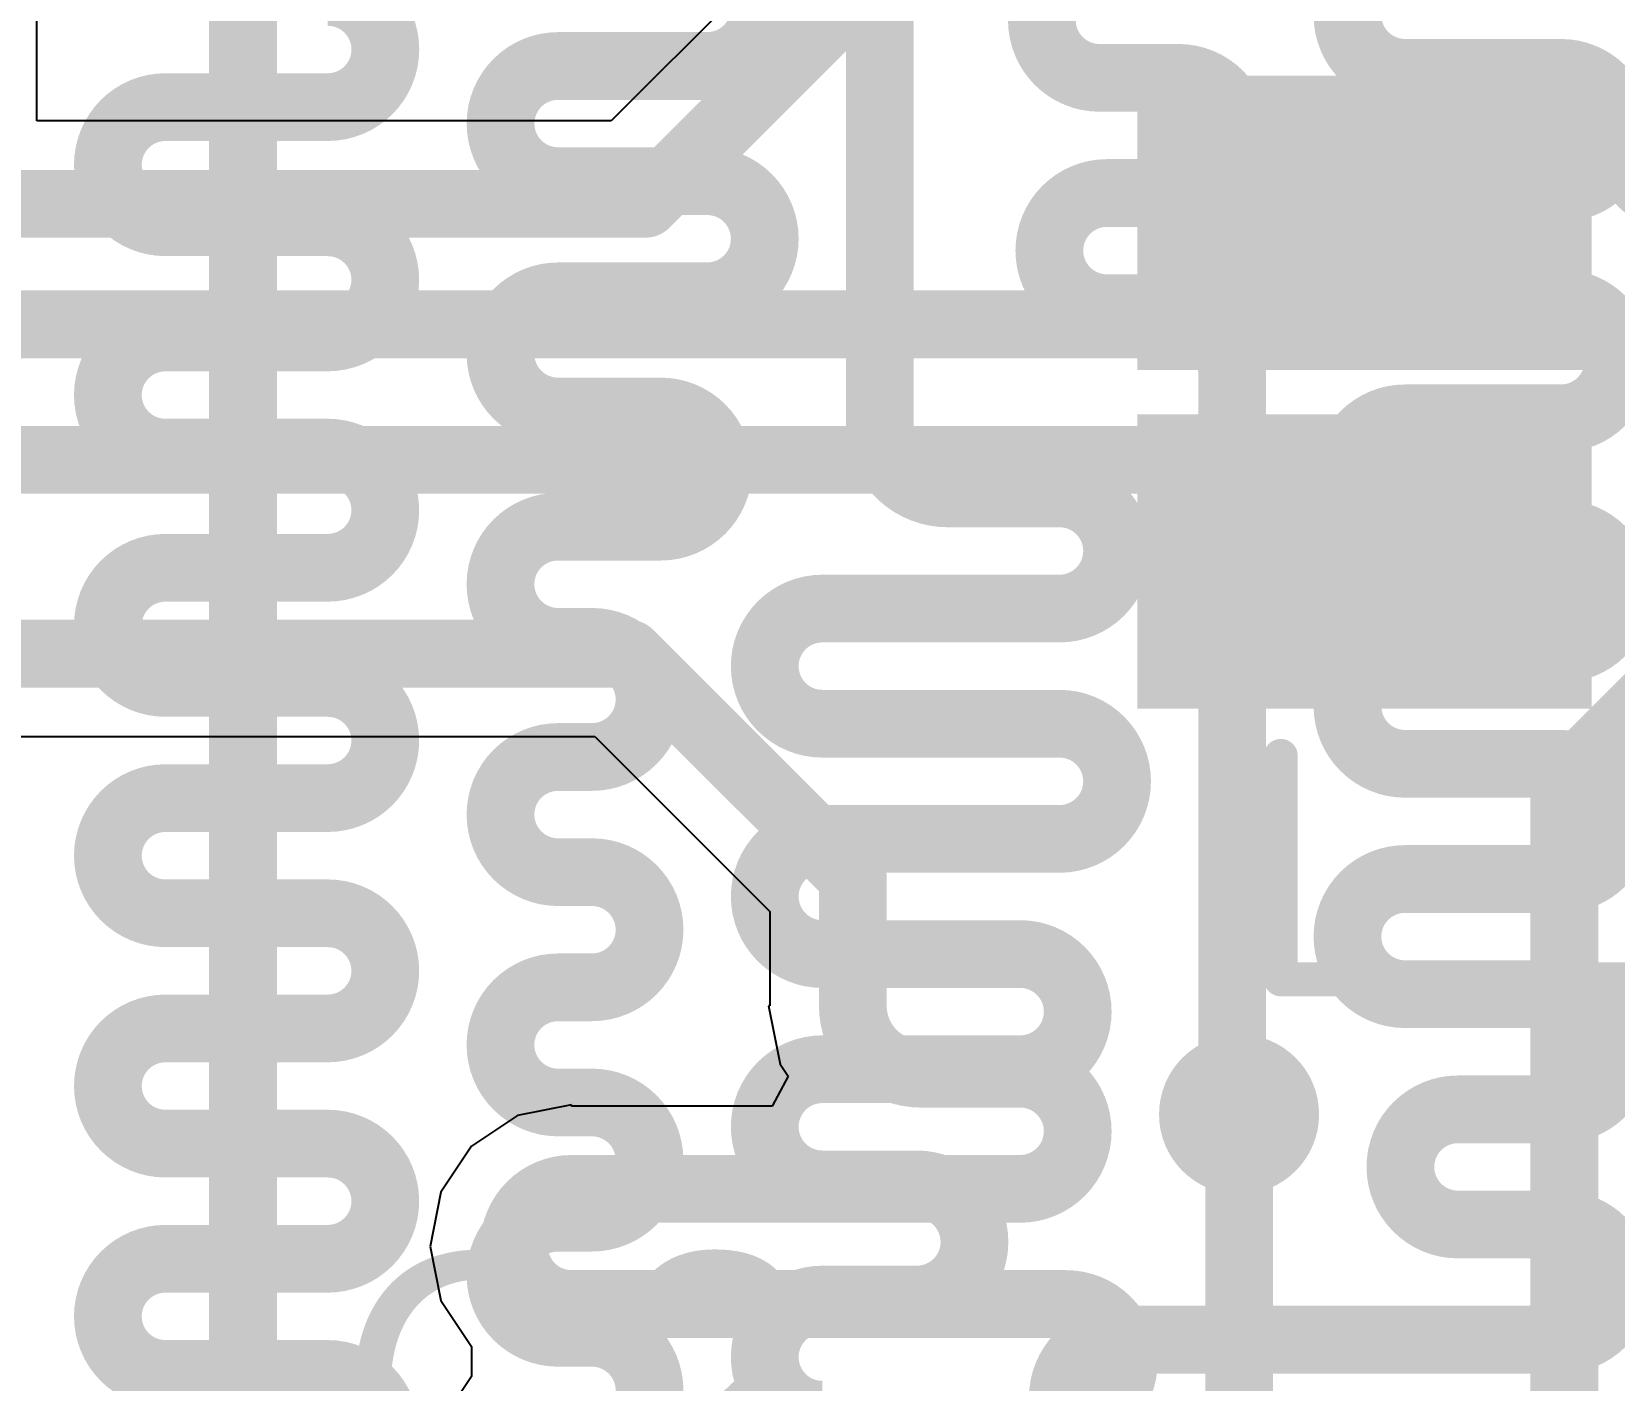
# Model space of a CAD drawing. Header units: millimetres. Extents: x -0.06 to 2.07, y -0.2 to 1.65.
# Drawn here: x 0.6998 to 0.9334, y 0.5697 to 0.7688 of the extents above; entities that cross this region are included whole.
import ezdxf

# ---------------------------------------------------------------- set-up
doc = ezdxf.new("R2010")
doc.units = ezdxf.units.MM
doc.header["$MEASUREMENT"] = 0
for name, color, linetype in [('BottomLayer', 5, 'Continuous'), ('TopLayer', 1, 'Continuous'), ('TopOverlay', 2, 'Continuous'), ('TopPaste', 8, 'Continuous'), ('TopSolder', 216, 'Continuous'), ('ViaHoleLayer', 16, 'Continuous')]:
    doc.layers.add(name, color=color, linetype=linetype)
doc.styles.add('Arial', font='', dxfattribs={"height": 0.2})
doc.styles.get('Arial').set_extended_font_data('Arial')

# ---------------------------------------------------------------- blocks, each defined once
blk = doc.blocks.new('41_SMD_M______5')
at = {"layer": 'TopLayer'}
for points in [[(-0.37402, -0.23268), (-0.31496, -0.23268), (-0.31496, -0.26811), (-0.37402, -0.26811)], [(-0.37402, -0.28268), (-0.31496, -0.28268), (-0.31496, -0.31811), (-0.37402, -0.31811)]]:
    blk.add_hatch(color=1, dxfattribs=at).paths.add_polyline_path(points)
at = {"layer": 'TopPaste'}
for points in [[(-0.37402, -0.23268), (-0.31496, -0.23268), (-0.31496, -0.26811), (-0.37402, -0.26811)], [(-0.37402, -0.28268), (-0.31496, -0.28268), (-0.31496, -0.31811), (-0.37402, -0.31811)]]:
    blk.add_hatch(color=8, dxfattribs=at).paths.add_polyline_path(points)
at = {"layer": 'TopSolder'}
for points in [[(-0.37802, -0.22868), (-0.31096, -0.22868), (-0.31096, -0.27211), (-0.37802, -0.27211)], [(-0.37802, -0.27868), (-0.31096, -0.27868), (-0.31096, -0.32211), (-0.37802, -0.32211)]]:
    blk.add_hatch(color=216, dxfattribs=at).paths.add_polyline_path(points)
at = {"layer": 'TopOverlay', "const_width": 0.005}
for points in [[(-0.35684, -0.36108), (-0.35684, -0.32908)], [(-0.35684, -0.36208), (-0.30192, -0.36208)]]:
    blk.add_lwpolyline(points, dxfattribs=at)
at = {"layer": 'TopOverlay', "const_width": 0.0025}
for points in [[(-0.35809, -0.32908, 1), (-0.35559, -0.32908, 1)], [(-0.35809, -0.36108, 1), (-0.35559, -0.36108, 1)], [(-0.35809, -0.36208, 1), (-0.35559, -0.36208, 1)]]:
    blk.add_lwpolyline(points, format="xyb", close=True, dxfattribs=at)
blk = doc.blocks.new('C____E_42')
at = {"layer": 'TopLayer'}
for points in [[(-0.05492, 0.05059), (0.05492, 0.05059), (0.05492, -0.05059), (-0.05492, -0.05059)], [(0.19862, 0.05059), (0.30846, 0.05059), (0.30846, -0.05059), (0.19862, -0.05059)]]:
    blk.add_hatch(color=1, dxfattribs=at).paths.add_polyline_path(points)
at = {"layer": 'TopPaste'}
for points in [[(-0.05492, 0.05059), (0.05492, 0.05059), (0.05492, -0.05059), (-0.05492, -0.05059)], [(0.19862, 0.05059), (0.30846, 0.05059), (0.30846, -0.05059), (0.19862, -0.05059)]]:
    blk.add_hatch(color=8, dxfattribs=at).paths.add_polyline_path(points)
at = {"layer": 'TopSolder'}
for points in [[(-0.05892, 0.05459), (0.05892, 0.05459), (0.05892, -0.05459), (-0.05892, -0.05459)], [(0.19462, 0.05459), (0.31246, 0.05459), (0.31246, -0.05459), (0.19462, -0.05459)]]:
    blk.add_hatch(color=216, dxfattribs=at).paths.add_polyline_path(points)
at = {"layer": 'TopOverlay', "const_width": 0.01}
for points in [[(-0.04823, 0.092), (-0.04823, 0.063)], [(-0.01523, 0.091), (0.27677, 0.091)], [(-0.01523, 0.091), (-0.01523, 0.062)], [(0.27677, 0.091), (0.27677, 0.062)], [(-0.06423, 0.077), (-0.03123, 0.077)], [(-0.01523, -0.062), (-0.01523, -0.091)], [(0.27677, -0.062), (0.27677, -0.091)], [(-0.01523, -0.091), (0.27677, -0.091)]]:
    blk.add_lwpolyline(points, dxfattribs=at)
at = {"layer": 'TopOverlay', "const_width": 0.005}
for points in [[(-0.05073, 0.092, 1), (-0.04573, 0.092, 1)], [(-0.01773, 0.091, 1), (-0.01273, 0.091, 1)], [(-0.01773, 0.091, 1), (-0.01273, 0.091, 1)], [(0.27427, 0.091, 1), (0.27927, 0.091, 1)], [(0.27427, 0.091, 1), (0.27927, 0.091, 1)], [(-0.06673, 0.077, 1), (-0.06173, 0.077, 1)], [(-0.03373, 0.077, 1), (-0.02873, 0.077, 1)], [(-0.05073, 0.063, 1), (-0.04573, 0.063, 1)], [(-0.01773, 0.062, 1), (-0.01273, 0.062, 1)], [(0.27427, 0.062, 1), (0.27927, 0.062, 1)], [(-0.01773, -0.062, 1), (-0.01273, -0.062, 1)], [(0.27427, -0.062, 1), (0.27927, -0.062, 1)], [(-0.01773, -0.091, 1), (-0.01273, -0.091, 1)], [(-0.01773, -0.091, 1), (-0.01273, -0.091, 1)], [(0.27427, -0.091, 1), (0.27927, -0.091, 1)], [(0.27427, -0.091, 1), (0.27927, -0.091, 1)]]:
    blk.add_lwpolyline(points, format="xyb", close=True, dxfattribs=at)

msp = doc.modelspace()

# ---------------------------------------------------------------- hatches: boundary and pattern name
at = {"layer": 'BottomLayer'}
h = msp.add_hatch(color=5, dxfattribs=at)
edge = h.paths.add_edge_path()
edge.add_arc((0.878, 0.609), 0.01181, 0, 360)
at = {"layer": 'TopLayer'}
h = msp.add_hatch(color=1, dxfattribs=at)
edge = h.paths.add_edge_path()
edge.add_arc((0.878, 0.609), 0.01181, 0, 360)
at = {"layer": 'ViaHoleLayer'}
h = msp.add_hatch(color=16, dxfattribs=at)
edge = h.paths.add_edge_path()
edge.add_arc((0.878, 0.609), 0.00591, 0, 360)

# ---------------------------------------------------------------- linework, layer by layer
at = {"layer": 'BottomLayer', "const_width": 0.01}
for points in [[(0.825, 0.71066), (0.825, 0.89466)], [(0.77751, 0.76375), (0.7995, 0.76375)], [(0.8574, 0.762), (0.86904, 0.762)], [(0.9025, 0.76274), (0.9255, 0.76274)], [(0.71956, 0.75768), (0.74351, 0.75768)], [(0.77751, 0.74675), (0.7995, 0.74675)], [(0.8585, 0.745), (0.86904, 0.745)], [(0.9025, 0.74574), (0.9255, 0.74574)], [(0.71956, 0.74068), (0.7435, 0.74068)], [(0.7775, 0.72975), (0.7995, 0.72975)], [(0.9025, 0.72874), (0.9255, 0.72874)], [(0.8585, 0.728), (0.867, 0.728)], [(0.71956, 0.72368), (0.7435, 0.72368)], [(0.877, 0.691), (0.877, 0.718)], [(0.7775, 0.71275), (0.79264, 0.71275)], [(0.9025, 0.71174), (0.9255, 0.71174)], [(0.71956, 0.70668), (0.7435, 0.70668)], [(0.835, 0.70066), (0.8515, 0.70066)], [(0.7775, 0.69575), (0.79264, 0.69575)], [(0.9025, 0.69474), (0.9255, 0.69474)], [(0.71956, 0.68968), (0.7435, 0.68968)], [(0.877, 0.61), (0.877, 0.691)], [(0.8165, 0.68366), (0.8515, 0.68366)], [(0.7775, 0.67875), (0.7825, 0.67875)], [(0.9025, 0.67774), (0.9255, 0.67774)], [(0.71956, 0.67268), (0.7435, 0.67268)], [(0.8165, 0.66666), (0.8515, 0.66666)], [(0.7775, 0.66175), (0.7825, 0.66175)], [(0.9025, 0.66074), (0.9255, 0.66074)], [(0.71956, 0.65568), (0.7435, 0.65568)], [(0.8165, 0.64966), (0.8515, 0.64966)], [(0.7775, 0.64475), (0.7825, 0.64475)], [(0.9025, 0.64374), (0.9255, 0.64374)], [(0.71956, 0.63868), (0.7435, 0.63868)], [(0.8165, 0.63266), (0.84569, 0.63266)], [(0.7775, 0.62775), (0.7825, 0.62775)], [(0.9025, 0.62674), (0.9255, 0.62674)], [(0.71956, 0.62168), (0.7435, 0.62168)], [(0.8165, 0.61566), (0.84569, 0.61566)], [(0.7775, 0.61075), (0.7825, 0.61075)], [(0.877, 0.61), (0.878, 0.609)], [(0.91031, 0.60974), (0.9255, 0.60974)], [(0.71956, 0.60468), (0.7435, 0.60468)], [(0.8165, 0.59866), (0.83045, 0.59866)], [(0.7775, 0.59375), (0.7825, 0.59375)], [(0.91031, 0.59274), (0.9255, 0.59274)], [(0.71956, 0.58768), (0.7435, 0.58768)], [(0.8165, 0.58166), (0.83045, 0.58166)], [(0.7775, 0.57675), (0.7825, 0.57675)], [(0.8605, 0.57574), (0.9255, 0.57574)], [(0.71956, 0.57068), (0.7435, 0.57068)]]:
    msp.add_lwpolyline(points, dxfattribs=at)
for points in [[(0.7995, 0.78075, -1), (0.7995, 0.76375)], [(0.8574, 0.762, -1), (0.8574, 0.779)], [(0.9025, 0.76274, -1), (0.9025, 0.77974)], [(0.74351, 0.77468, -1), (0.74351, 0.75768)], [(0.77751, 0.74675, -1), (0.77751, 0.76375)], [(0.86904, 0.762, -1), (0.86904, 0.745)], [(0.9255, 0.76274, -1), (0.9255, 0.74574)], [(0.71956, 0.74068, -1), (0.71956, 0.75768)], [(0.7995, 0.74675, -1), (0.7995, 0.72975)], [(0.8585, 0.728, -1), (0.8585, 0.745)], [(0.9025, 0.72874, -1), (0.9025, 0.74574)], [(0.7435, 0.74068, -1), (0.7435, 0.72368)], [(0.7775, 0.71275, -1), (0.7775, 0.72975)], [(0.9255, 0.72874, -1), (0.9255, 0.71174)], [(0.867, 0.728, -0.414214), (0.877, 0.718)], [(0.71956, 0.70668, -1), (0.71956, 0.72368)], [(0.79264, 0.71275, -1), (0.79264, 0.69575)], [(0.835, 0.70066, -0.414214), (0.825, 0.71066)], [(0.9025, 0.69474, -1), (0.9025, 0.71174)], [(0.7435, 0.70668, -1), (0.7435, 0.68968)], [(0.8515, 0.70066, -1), (0.8515, 0.68366)], [(0.7775, 0.67875, -1), (0.7775, 0.69575)], [(0.9255, 0.69474, -1), (0.9255, 0.67774)], [(0.71956, 0.67268, -1), (0.71956, 0.68968)], [(0.8165, 0.66666, -1), (0.8165, 0.68366)], [(0.7825, 0.67875, -1), (0.7825, 0.66175)], [(0.9025, 0.66074, -1), (0.9025, 0.67774)], [(0.7435, 0.67268, -1), (0.7435, 0.65568)], [(0.8515, 0.66666, -1), (0.8515, 0.64966)], [(0.7775, 0.64475, -1), (0.7775, 0.66175)], [(0.9255, 0.66074, -1), (0.9255, 0.64374)], [(0.71956, 0.63868, -1), (0.71956, 0.65568)], [(0.8165, 0.63266, -1), (0.8165, 0.64966)], [(0.7825, 0.64475, -1), (0.7825, 0.62775)], [(0.9025, 0.62674, -1), (0.9025, 0.64374)], [(0.7435, 0.63868, -1), (0.7435, 0.62168)], [(0.84569, 0.63266, -1), (0.84569, 0.61566)], [(0.7775, 0.61075, -1), (0.7775, 0.62775)], [(0.9255, 0.62674, -1), (0.9255, 0.60974)], [(0.71956, 0.60468, -1), (0.71956, 0.62168)], [(0.8165, 0.59866, -1), (0.8165, 0.61566)], [(0.7825, 0.61075, -1), (0.7825, 0.59375)], [(0.91031, 0.59274, -1), (0.91031, 0.60974)], [(0.7435, 0.60468, -1), (0.7435, 0.58768)], [(0.83045, 0.59866, -1), (0.83045, 0.58166)], [(0.7775, 0.57675, -1), (0.7775, 0.59375)], [(0.9255, 0.59274, -1), (0.9255, 0.57574)], [(0.71956, 0.57068, -1), (0.71956, 0.58768)], [(0.8165, 0.56466, -1), (0.8165, 0.58166)], [(0.7825, 0.57675, -1), (0.7825, 0.55975)], [(0.8605, 0.55874, -1), (0.8605, 0.57574)], [(0.7435, 0.57068, -1), (0.7435, 0.55368)]]:
    msp.add_lwpolyline(points, format="xyb", dxfattribs=at)
at = {"layer": 'BottomLayer', "const_width": 0.005}
for points in [[(0.77501, 0.76375, 1), (0.78001, 0.76375, 1)], [(0.77501, 0.76375, 1), (0.78001, 0.76375, 1)], [(0.797, 0.76375, 1), (0.802, 0.76375, 1)], [(0.797, 0.76375, 1), (0.802, 0.76375, 1)], [(0.8549, 0.762, 1), (0.8599, 0.762, 1)], [(0.8549, 0.762, 1), (0.8599, 0.762, 1)], [(0.86654, 0.762, 1), (0.87154, 0.762, 1)], [(0.86654, 0.762, 1), (0.87154, 0.762, 1)], [(0.9, 0.76274, 1), (0.905, 0.76274, 1)], [(0.9, 0.76274, 1), (0.905, 0.76274, 1)], [(0.923, 0.76274, 1), (0.928, 0.76274, 1)], [(0.923, 0.76274, 1), (0.928, 0.76274, 1)], [(0.71706, 0.75768, 1), (0.72206, 0.75768, 1)], [(0.71706, 0.75768, 1), (0.72206, 0.75768, 1)], [(0.74101, 0.75768, 1), (0.74601, 0.75768, 1)], [(0.74101, 0.75768, 1), (0.74601, 0.75768, 1)], [(0.77501, 0.74675, 1), (0.78001, 0.74675, 1)], [(0.77501, 0.74675, 1), (0.78001, 0.74675, 1)], [(0.797, 0.74675, 1), (0.802, 0.74675, 1)], [(0.797, 0.74675, 1), (0.802, 0.74675, 1)], [(0.856, 0.745, 1), (0.861, 0.745, 1)], [(0.856, 0.745, 1), (0.861, 0.745, 1)], [(0.86654, 0.745, 1), (0.87154, 0.745, 1)], [(0.86654, 0.745, 1), (0.87154, 0.745, 1)], [(0.9, 0.74574, 1), (0.905, 0.74574, 1)], [(0.9, 0.74574, 1), (0.905, 0.74574, 1)], [(0.923, 0.74574, 1), (0.928, 0.74574, 1)], [(0.923, 0.74574, 1), (0.928, 0.74574, 1)], [(0.71706, 0.74068, 1), (0.72206, 0.74068, 1)], [(0.71706, 0.74068, 1), (0.72206, 0.74068, 1)], [(0.741, 0.74068, 1), (0.746, 0.74068, 1)], [(0.741, 0.74068, 1), (0.746, 0.74068, 1)], [(0.775, 0.72975, 1), (0.78, 0.72975, 1)], [(0.775, 0.72975, 1), (0.78, 0.72975, 1)], [(0.797, 0.72975, 1), (0.802, 0.72975, 1)], [(0.797, 0.72975, 1), (0.802, 0.72975, 1)], [(0.9, 0.72874, 1), (0.905, 0.72874, 1)], [(0.9, 0.72874, 1), (0.905, 0.72874, 1)], [(0.923, 0.72874, 1), (0.928, 0.72874, 1)], [(0.923, 0.72874, 1), (0.928, 0.72874, 1)], [(0.856, 0.728, 1), (0.861, 0.728, 1)], [(0.856, 0.728, 1), (0.861, 0.728, 1)], [(0.8645, 0.728, 1), (0.8695, 0.728, 1)], [(0.8645, 0.728, 1), (0.8695, 0.728, 1)], [(0.71706, 0.72368, 1), (0.72206, 0.72368, 1)], [(0.71706, 0.72368, 1), (0.72206, 0.72368, 1)], [(0.741, 0.72368, 1), (0.746, 0.72368, 1)], [(0.741, 0.72368, 1), (0.746, 0.72368, 1)], [(0.8745, 0.718, 1), (0.8795, 0.718, 1)], [(0.8745, 0.718, 1), (0.8795, 0.718, 1)], [(0.775, 0.71275, 1), (0.78, 0.71275, 1)], [(0.775, 0.71275, 1), (0.78, 0.71275, 1)], [(0.79014, 0.71275, 1), (0.79514, 0.71275, 1)], [(0.79014, 0.71275, 1), (0.79514, 0.71275, 1)], [(0.8225, 0.71066, 1), (0.8275, 0.71066, 1)], [(0.8225, 0.71066, 1), (0.8275, 0.71066, 1)], [(0.9, 0.71174, 1), (0.905, 0.71174, 1)], [(0.9, 0.71174, 1), (0.905, 0.71174, 1)], [(0.923, 0.71174, 1), (0.928, 0.71174, 1)], [(0.923, 0.71174, 1), (0.928, 0.71174, 1)], [(0.71706, 0.70668, 1), (0.72206, 0.70668, 1)], [(0.71706, 0.70668, 1), (0.72206, 0.70668, 1)], [(0.741, 0.70668, 1), (0.746, 0.70668, 1)], [(0.741, 0.70668, 1), (0.746, 0.70668, 1)], [(0.8325, 0.70066, 1), (0.8375, 0.70066, 1)], [(0.8325, 0.70066, 1), (0.8375, 0.70066, 1)], [(0.849, 0.70066, 1), (0.854, 0.70066, 1)], [(0.849, 0.70066, 1), (0.854, 0.70066, 1)], [(0.775, 0.69575, 1), (0.78, 0.69575, 1)], [(0.775, 0.69575, 1), (0.78, 0.69575, 1)], [(0.79014, 0.69575, 1), (0.79514, 0.69575, 1)], [(0.79014, 0.69575, 1), (0.79514, 0.69575, 1)], [(0.9, 0.69474, 1), (0.905, 0.69474, 1)], [(0.9, 0.69474, 1), (0.905, 0.69474, 1)], [(0.923, 0.69474, 1), (0.928, 0.69474, 1)], [(0.923, 0.69474, 1), (0.928, 0.69474, 1)], [(0.71706, 0.68968, 1), (0.72206, 0.68968, 1)], [(0.71706, 0.68968, 1), (0.72206, 0.68968, 1)], [(0.741, 0.68968, 1), (0.746, 0.68968, 1)], [(0.741, 0.68968, 1), (0.746, 0.68968, 1)], [(0.8745, 0.691, 1), (0.8795, 0.691, 1)], [(0.8745, 0.691, 1), (0.8795, 0.691, 1)], [(0.814, 0.68366, 1), (0.819, 0.68366, 1)], [(0.814, 0.68366, 1), (0.819, 0.68366, 1)], [(0.849, 0.68366, 1), (0.854, 0.68366, 1)], [(0.849, 0.68366, 1), (0.854, 0.68366, 1)], [(0.775, 0.67875, 1), (0.78, 0.67875, 1)], [(0.775, 0.67875, 1), (0.78, 0.67875, 1)], [(0.78, 0.67875, 1), (0.785, 0.67875, 1)], [(0.78, 0.67875, 1), (0.785, 0.67875, 1)], [(0.9, 0.67774, 1), (0.905, 0.67774, 1)], [(0.9, 0.67774, 1), (0.905, 0.67774, 1)], [(0.923, 0.67774, 1), (0.928, 0.67774, 1)], [(0.923, 0.67774, 1), (0.928, 0.67774, 1)], [(0.71706, 0.67268, 1), (0.72206, 0.67268, 1)], [(0.71706, 0.67268, 1), (0.72206, 0.67268, 1)], [(0.741, 0.67268, 1), (0.746, 0.67268, 1)], [(0.741, 0.67268, 1), (0.746, 0.67268, 1)], [(0.814, 0.66666, 1), (0.819, 0.66666, 1)], [(0.814, 0.66666, 1), (0.819, 0.66666, 1)], [(0.849, 0.66666, 1), (0.854, 0.66666, 1)], [(0.849, 0.66666, 1), (0.854, 0.66666, 1)], [(0.775, 0.66175, 1), (0.78, 0.66175, 1)], [(0.775, 0.66175, 1), (0.78, 0.66175, 1)], [(0.78, 0.66175, 1), (0.785, 0.66175, 1)], [(0.78, 0.66175, 1), (0.785, 0.66175, 1)], [(0.9, 0.66074, 1), (0.905, 0.66074, 1)], [(0.9, 0.66074, 1), (0.905, 0.66074, 1)], [(0.923, 0.66074, 1), (0.928, 0.66074, 1)], [(0.923, 0.66074, 1), (0.928, 0.66074, 1)], [(0.71706, 0.65568, 1), (0.72206, 0.65568, 1)], [(0.71706, 0.65568, 1), (0.72206, 0.65568, 1)], [(0.741, 0.65568, 1), (0.746, 0.65568, 1)], [(0.741, 0.65568, 1), (0.746, 0.65568, 1)], [(0.814, 0.64966, 1), (0.819, 0.64966, 1)], [(0.814, 0.64966, 1), (0.819, 0.64966, 1)], [(0.849, 0.64966, 1), (0.854, 0.64966, 1)], [(0.849, 0.64966, 1), (0.854, 0.64966, 1)], [(0.775, 0.64475, 1), (0.78, 0.64475, 1)], [(0.775, 0.64475, 1), (0.78, 0.64475, 1)], [(0.78, 0.64475, 1), (0.785, 0.64475, 1)], [(0.78, 0.64475, 1), (0.785, 0.64475, 1)], [(0.9, 0.64374, 1), (0.905, 0.64374, 1)], [(0.9, 0.64374, 1), (0.905, 0.64374, 1)], [(0.923, 0.64374, 1), (0.928, 0.64374, 1)], [(0.923, 0.64374, 1), (0.928, 0.64374, 1)], [(0.71706, 0.63868, 1), (0.72206, 0.63868, 1)], [(0.71706, 0.63868, 1), (0.72206, 0.63868, 1)], [(0.741, 0.63868, 1), (0.746, 0.63868, 1)], [(0.741, 0.63868, 1), (0.746, 0.63868, 1)], [(0.814, 0.63266, 1), (0.819, 0.63266, 1)], [(0.814, 0.63266, 1), (0.819, 0.63266, 1)], [(0.84319, 0.63266, 1), (0.84819, 0.63266, 1)], [(0.84319, 0.63266, 1), (0.84819, 0.63266, 1)], [(0.775, 0.62775, 1), (0.78, 0.62775, 1)], [(0.775, 0.62775, 1), (0.78, 0.62775, 1)], [(0.78, 0.62775, 1), (0.785, 0.62775, 1)], [(0.78, 0.62775, 1), (0.785, 0.62775, 1)], [(0.9, 0.62674, 1), (0.905, 0.62674, 1)], [(0.9, 0.62674, 1), (0.905, 0.62674, 1)], [(0.923, 0.62674, 1), (0.928, 0.62674, 1)], [(0.923, 0.62674, 1), (0.928, 0.62674, 1)], [(0.71706, 0.62168, 1), (0.72206, 0.62168, 1)], [(0.71706, 0.62168, 1), (0.72206, 0.62168, 1)], [(0.741, 0.62168, 1), (0.746, 0.62168, 1)], [(0.741, 0.62168, 1), (0.746, 0.62168, 1)], [(0.814, 0.61566, 1), (0.819, 0.61566, 1)], [(0.814, 0.61566, 1), (0.819, 0.61566, 1)], [(0.84319, 0.61566, 1), (0.84819, 0.61566, 1)], [(0.84319, 0.61566, 1), (0.84819, 0.61566, 1)], [(0.775, 0.61075, 1), (0.78, 0.61075, 1)], [(0.775, 0.61075, 1), (0.78, 0.61075, 1)], [(0.78, 0.61075, 1), (0.785, 0.61075, 1)], [(0.78, 0.61075, 1), (0.785, 0.61075, 1)], [(0.8745, 0.61, 1), (0.8795, 0.61, 1)], [(0.8745, 0.61, 1), (0.8795, 0.61, 1)], [(0.90781, 0.60974, 1), (0.91281, 0.60974, 1)], [(0.90781, 0.60974, 1), (0.91281, 0.60974, 1)], [(0.923, 0.60974, 1), (0.928, 0.60974, 1)], [(0.923, 0.60974, 1), (0.928, 0.60974, 1)], [(0.8755, 0.609, 1), (0.8805, 0.609, 1)], [(0.71706, 0.60468, 1), (0.72206, 0.60468, 1)], [(0.71706, 0.60468, 1), (0.72206, 0.60468, 1)], [(0.741, 0.60468, 1), (0.746, 0.60468, 1)], [(0.741, 0.60468, 1), (0.746, 0.60468, 1)], [(0.814, 0.59866, 1), (0.819, 0.59866, 1)], [(0.814, 0.59866, 1), (0.819, 0.59866, 1)], [(0.82795, 0.59866, 1), (0.83295, 0.59866, 1)], [(0.82795, 0.59866, 1), (0.83295, 0.59866, 1)], [(0.775, 0.59375, 1), (0.78, 0.59375, 1)], [(0.775, 0.59375, 1), (0.78, 0.59375, 1)], [(0.78, 0.59375, 1), (0.785, 0.59375, 1)], [(0.78, 0.59375, 1), (0.785, 0.59375, 1)], [(0.90781, 0.59274, 1), (0.91281, 0.59274, 1)], [(0.90781, 0.59274, 1), (0.91281, 0.59274, 1)], [(0.923, 0.59274, 1), (0.928, 0.59274, 1)], [(0.923, 0.59274, 1), (0.928, 0.59274, 1)], [(0.71706, 0.58768, 1), (0.72206, 0.58768, 1)], [(0.71706, 0.58768, 1), (0.72206, 0.58768, 1)], [(0.741, 0.58768, 1), (0.746, 0.58768, 1)], [(0.741, 0.58768, 1), (0.746, 0.58768, 1)], [(0.814, 0.58166, 1), (0.819, 0.58166, 1)], [(0.814, 0.58166, 1), (0.819, 0.58166, 1)], [(0.82795, 0.58166, 1), (0.83295, 0.58166, 1)], [(0.82795, 0.58166, 1), (0.83295, 0.58166, 1)], [(0.775, 0.57675, 1), (0.78, 0.57675, 1)], [(0.775, 0.57675, 1), (0.78, 0.57675, 1)], [(0.78, 0.57675, 1), (0.785, 0.57675, 1)], [(0.78, 0.57675, 1), (0.785, 0.57675, 1)], [(0.858, 0.57574, 1), (0.863, 0.57574, 1)], [(0.858, 0.57574, 1), (0.863, 0.57574, 1)], [(0.923, 0.57574, 1), (0.928, 0.57574, 1)], [(0.923, 0.57574, 1), (0.928, 0.57574, 1)], [(0.71706, 0.57068, 1), (0.72206, 0.57068, 1)], [(0.71706, 0.57068, 1), (0.72206, 0.57068, 1)], [(0.741, 0.57068, 1), (0.746, 0.57068, 1)], [(0.741, 0.57068, 1), (0.746, 0.57068, 1)]]:
    msp.add_lwpolyline(points, format="xyb", close=True, dxfattribs=at)
at = {"layer": 'TopLayer'}
for p, q in [((0.70059, 0.75564), (0.70059, 0.813)), ((0.83035, 0.80065), (0.78534, 0.75564)), ((0.78534, 0.75564), (0.70059, 0.75564)), ((0.56737, 0.66476), (0.78293, 0.66476)), ((0.78293, 0.66476), (0.80876, 0.63893)), ((0.80876, 0.63893), (0.80876, 0.625)), ((0.80876, 0.625), (0.80857, 0.625)), ((0.80857, 0.625), (0.81028, 0.61642)), ((0.81146, 0.61464), (0.8091, 0.61023)), ((0.81028, 0.61642), (0.81146, 0.61464)), ((0.7795, 0.6104), (0.7715, 0.60881)), ((0.7795, 0.61023), (0.7795, 0.6104)), ((0.8091, 0.61023), (0.7795, 0.61023)), ((0.7715, 0.60881), (0.76472, 0.60428)), ((0.76472, 0.60428), (0.76019, 0.5975)), ((0.76019, 0.5975), (0.7586, 0.5895)), ((0.7586, 0.5895), (0.76019, 0.5815)), ((0.76019, 0.5815), (0.76472, 0.57472)), ((0.76472, 0.57472), (0.76472, 0.57028)), ((0.76472, 0.57028), (0.76019, 0.5635))]:
    msp.add_line(p, q, dxfattribs=at)
at = {"layer": 'TopLayer', "const_width": 0.01}
for points in [[(0.79041, 0.74341), (0.839, 0.792)], [(0.58459, 0.74341), (0.79041, 0.74341)], [(0.8838, 0.72789), (0.89651, 0.74061)], [(0.86613, 0.72561), (0.86841, 0.72789)], [(0.86841, 0.72789), (0.8838, 0.72789)], [(0.52468, 0.72561), (0.86613, 0.72561)], [(0.51639, 0.70561), (0.86613, 0.70561)], [(0.86613, 0.70561), (0.86841, 0.70332)], [(0.86841, 0.70332), (0.8838, 0.70332)], [(0.8838, 0.70332), (0.89651, 0.69061)], [(0.553, 0.677), (0.788, 0.677)], [(0.788, 0.677), (0.821, 0.644)], [(0.926, 0.658), (0.939, 0.671)], [(0.926, 0.529), (0.926, 0.658)], [(0.821, 0.63), (0.821, 0.644)], [(0.821, 0.625), (0.821, 0.63)], [(0.831, 0.615), (0.84569, 0.615)], [(0.878, 0.487), (0.878, 0.609)], [(0.7795, 0.598), (0.84569, 0.598)], [(0.7795, 0.581), (0.8525, 0.581)]]:
    msp.add_lwpolyline(points, dxfattribs=at)
for points in [[(0.94354, 0.744, -1), (0.94354, 0.761)], [(0.831, 0.615, -0.414214), (0.821, 0.625)], [(0.84569, 0.615, -1), (0.84569, 0.598)], [(0.7795, 0.581, -1), (0.7795, 0.598)], [(0.8525, 0.581, -1), (0.8525, 0.564)]]:
    msp.add_lwpolyline(points, format="xyb", dxfattribs=at)
at = {"layer": 'TopLayer', "const_width": 0.005}
for points in [[(0.78791, 0.74341, 1), (0.79291, 0.74341, 1)], [(0.78791, 0.74341, 1), (0.79291, 0.74341, 1)], [(0.89401, 0.74061, 1), (0.89901, 0.74061, 1)], [(0.86591, 0.72789, 1), (0.87091, 0.72789, 1)], [(0.86591, 0.72789, 1), (0.87091, 0.72789, 1)], [(0.8813, 0.72789, 1), (0.8863, 0.72789, 1)], [(0.8813, 0.72789, 1), (0.8863, 0.72789, 1)], [(0.86363, 0.72561, 1), (0.86863, 0.72561, 1)], [(0.86363, 0.72561, 1), (0.86863, 0.72561, 1)], [(0.86363, 0.70561, 1), (0.86863, 0.70561, 1)], [(0.86363, 0.70561, 1), (0.86863, 0.70561, 1)], [(0.86591, 0.70332, 1), (0.87091, 0.70332, 1)], [(0.86591, 0.70332, 1), (0.87091, 0.70332, 1)], [(0.8813, 0.70332, 1), (0.8863, 0.70332, 1)], [(0.8813, 0.70332, 1), (0.8863, 0.70332, 1)], [(0.89401, 0.69061, 1), (0.89901, 0.69061, 1)], [(0.7855, 0.677, 1), (0.7905, 0.677, 1)], [(0.7855, 0.677, 1), (0.7905, 0.677, 1)], [(0.9235, 0.658, 1), (0.9285, 0.658, 1)], [(0.9235, 0.658, 1), (0.9285, 0.658, 1)], [(0.8185, 0.644, 1), (0.8235, 0.644, 1)], [(0.8185, 0.644, 1), (0.8235, 0.644, 1)], [(0.8185, 0.63, 1), (0.8235, 0.63, 1)], [(0.8185, 0.63, 1), (0.8235, 0.63, 1)], [(0.8185, 0.625, 1), (0.8235, 0.625, 1)], [(0.8185, 0.625, 1), (0.8235, 0.625, 1)], [(0.8285, 0.615, 1), (0.8335, 0.615, 1)], [(0.8285, 0.615, 1), (0.8335, 0.615, 1)], [(0.84319, 0.615, 1), (0.84819, 0.615, 1)], [(0.84319, 0.615, 1), (0.84819, 0.615, 1)], [(0.8755, 0.609, 1), (0.8805, 0.609, 1)], [(0.777, 0.598, 1), (0.782, 0.598, 1)], [(0.777, 0.598, 1), (0.782, 0.598, 1)], [(0.84319, 0.598, 1), (0.84819, 0.598, 1)], [(0.84319, 0.598, 1), (0.84819, 0.598, 1)], [(0.777, 0.581, 1), (0.782, 0.581, 1)], [(0.777, 0.581, 1), (0.782, 0.581, 1)], [(0.85, 0.581, 1), (0.855, 0.581, 1)], [(0.85, 0.581, 1), (0.855, 0.581, 1)]]:
    msp.add_lwpolyline(points, format="xyb", close=True, dxfattribs=at)

# ---------------------------------------------------------------- block references
msp.add_blockref('41_SMD_M______5', (1.241, 0.991))
at = {"rotation": 90}
msp.add_blockref('C____E_42', (0.64, 0.56446), dxfattribs=at)

# ---------------------------------------------------------------- texts
at = {"layer": 'TopOverlay', "style": 'Arial'}
msp.add_text('C2', height=0.04, dxfattribs=at).set_placement((0.74468, 0.54846))

doc.saveas('drawing.dxf')
